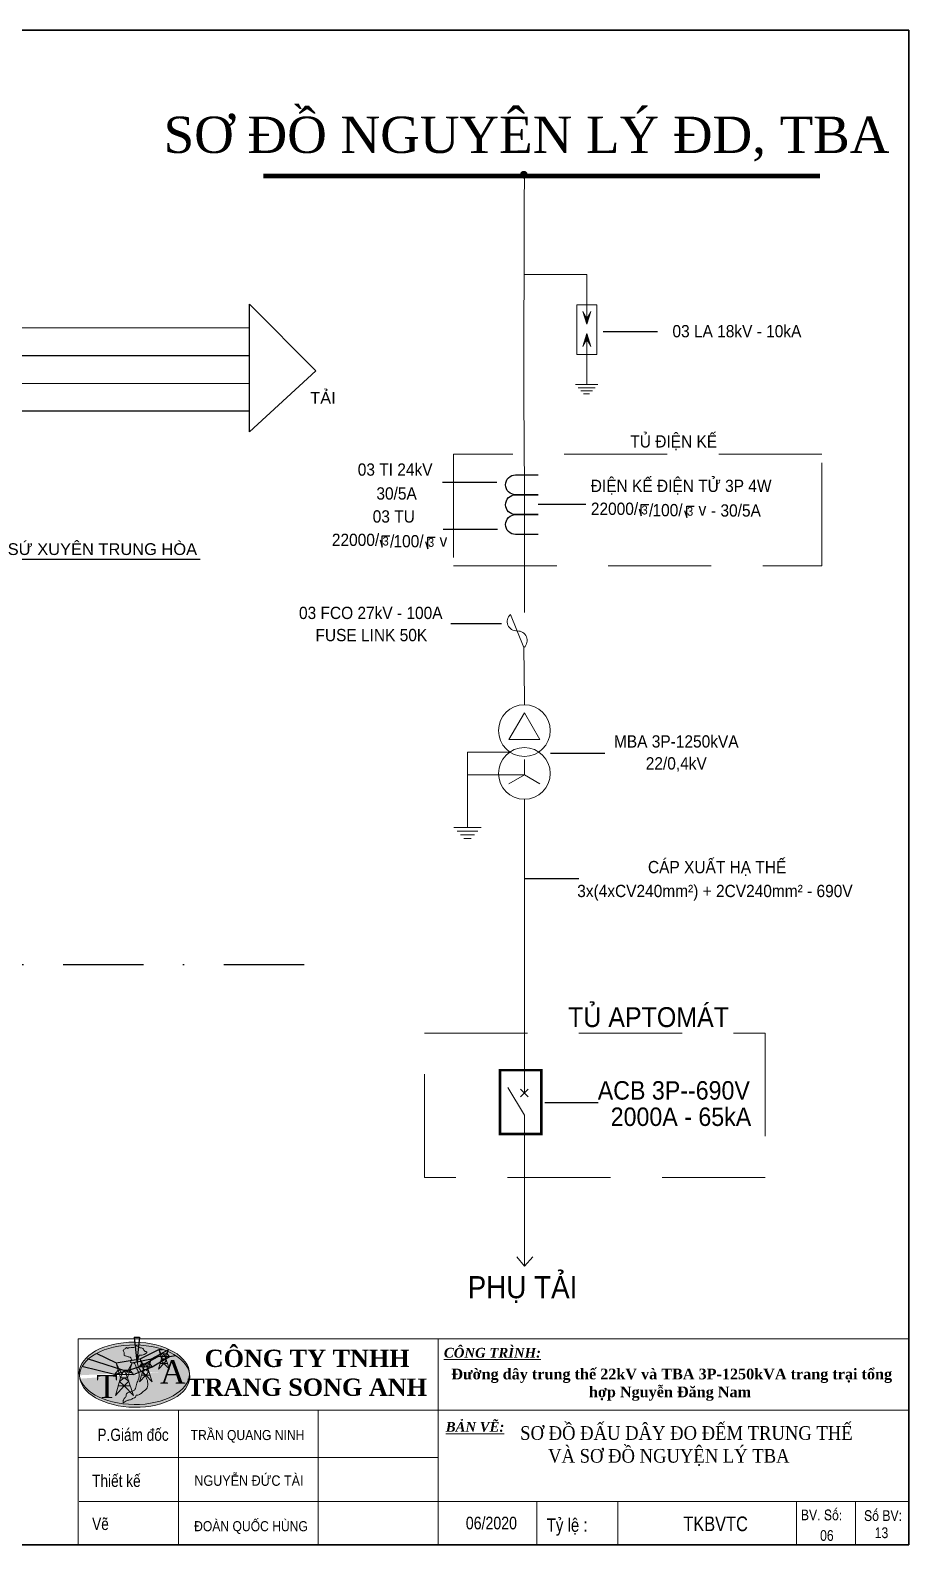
# Model space of a CAD drawing. Header units: millimetres. Extents: x 330554 to 656471, y 11007 to 130943.
# Drawn here: x 440439 to 446934, y 91250 to 102449 of the extents above; entities that cross this region are included whole.
import ezdxf
from ezdxf.enums import TextEntityAlignment as Align

# ---------------------------------------------------------------- set-up
doc = ezdxf.new("R2010")
doc.units = ezdxf.units.MM
doc.header["$LTSCALE"] = 6
doc.linetypes.add('DASHDOTX2', pattern=[50.8, 25.4, -12.7, 0, -12.7])
doc.linetypes.add('DASHED', pattern=[19.05, 12.7, -6.35])
for name, color, linetype, lineweight in [('Co ban', 3, 'Continuous', 13), ('D-TRU BTLT', 1, 'Continuous', 13), ('Duong day', 5, 'Continuous', 30), ('Duongcoban', 4, 'Continuous', 30), ('HTDLXDM', 220, 'Continuous', 30), ('Khung', 7, 'Continuous', 20), ('Khung ten', 7, 'Continuous', 20), ('Net dam', 1, 'Continuous', 18), ('netlonkhungten', 32, 'Continuous', 35), ('Text', 7, 'Continuous', 13)]:
    doc.layers.add(name, color=color, linetype=linetype, lineweight=lineweight)
doc.layers.add('KHUNGTEN', color=30, linetype='Continuous')
doc.styles.add('ktenBCKT_6o$0$VN', font='arial.ttf')
doc.styles.get("Standard").update_dxf_attribs({"font": 'VHELVCN.TTF', "height": 120})
doc.styles.add('Standard_1', font='VHELVEN.TTF')
doc.styles.add('Times New Roman', font='times.ttf')
doc.styles.add('VN', font='VHELVEN.TTF')
doc.styles.add('VNI-HELVE', font='VHELVEN.TTF', dxfattribs={"width": 0.9})
doc.styles.add('Vni-helvecondense', font='VHELVCN.TTF')
doc.styles.add('VNI-Time', font='VTIMESN.TTF', dxfattribs={"width": 0.9})
doc.dimstyles.new('D10', dxfattribs={"dimtxt": 15, "dimasz": 15, "dimexe": 5, "dimexo": 10, "dimgap": 5, "dimtad": 1, "dimtoh": 1, "dimdec": 0, "dimdsep": 46, "dimtxsty": 'VNI-HELVE', "dimcen": 250, "dimclrd": 256, "dimclre": 256, "dimclrt": 7, "dimadec": 0, "dimazin": 0, "dimtfac": 1, "dimtdec": 0, "dimtmove": 0, "dimatfit": 1, "dimfxl": 1, "dimtolj": 1, "dimtzin": 0, "dimlwd": -1, "dimlwe": -1, "dimarcsym": 0})

# ---------------------------------------------------------------- blocks, each defined once
blk = doc.blocks.new('COTLOGO')
at = {"layer": 'Khung'}
for p, q in [((31212.1, 146981.8), (31220.3, 146966)), ((31216.6, 146966), (31212.1, 146981.8)), ((31238.4, 146966.1), (31246.5, 146981.8)), ((31246.5, 146981.8), (31242.1, 146966.5)), ((31246.5, 146981.8), (31242.1, 146966.5)), ((31209, 146956.8), (31216.6, 146966)), ((31219.3, 146956.8), (31209, 146956.8)), ((31221.5, 146949), (31210.6, 146911.5)), ((31220.3, 146966), (31216.6, 146966)), ((31219.3, 146956.8), (31216.6, 146966)), ((31225, 146956.8), (31219.3, 146956.8)), ((31221.5, 146949), (31219.3, 146956.8)), ((31229.3, 146949), (31219.3, 146941.7)), ((31220.3, 146966), (31238.6, 146966.4)), ((31220.3, 146966), (31225, 146956.8)), ((31229.3, 146966.2), (31221.5, 146949)), ((31237.1, 146949), (31221.5, 146949)), ((31225, 146956.8), (31233.6, 146956.8)), ((31237.1, 146949), (31229.3, 146966.2)), ((31239.4, 146942.1), (31229.3, 146949)), ((31233.6, 146956.8), (31238.4, 146966.1)), ((31233.6, 146956.8), (31239.3, 146956.8)), ((31239.3, 146956.8), (31237.1, 146949)), ((31249.6, 146911.5), (31237.1, 146949)), ((31238.6, 146966.4), (31242.1, 146966.5)), ((31242.1, 146966.5), (31239.3, 146956.8)), ((31249.6, 146956.8), (31239.3, 146956.8)), ((31242.1, 146966.5), (31249.6, 146956.8)), ((31210.6, 146911.5), (31229.7, 146931.8)), ((31216.5, 146931.8), (31242.8, 146931.8)), ((31219.3, 146941.7), (31229.7, 146931.8)), ((31229.7, 146931.8), (31239.4, 146942.1)), ((31229.7, 146931.8), (31249.6, 146911.5))]:
    blk.add_line(p, q, dxfattribs=at)
blk.add_lwpolyline([(31237.1, 146949), (31229.3, 146966.2), (31221.5, 146949)], dxfattribs=at)
blk = doc.blocks.new('LOGOTRANGSONGANH')
at = {"layer": 'Duongcoban'}
h = blk.add_hatch(color=2, dxfattribs=at)
edge = h.paths.add_edge_path()
edge.add_ellipse((31308, 148604), major_axis=(-401, 4), ratio=0.565575, start_angle=-176.7666, end_angle=8.2691)
edge.add_line((30909, 148590), (30910, 148590))
edge.add_ellipse((31311, 148584), major_axis=(-401, 4), ratio=0.565575, start_angle=235.144, end_angle=359.6225, ccw=False)
edge.add_line((31542, 148768), (31555, 148775))
edge.add_line((31555, 148775), (31557, 148777))
edge.add_line((31557, 148777), (31553, 148763))
edge.add_ellipse((31311, 148584), major_axis=(-401, 4), ratio=0.565575, start_angle=188.2691, end_angle=233.3208, ccw=False)
at = {"layer": 'Khung ten'}
h = blk.add_hatch(color=256, dxfattribs=at)
edge = h.paths.add_edge_path()
edge.add_ellipse((31311, 148584), major_axis=(-401, 4), ratio=0.565575, start_angle=188.2691, end_angle=359.6225, ccw=False)
edge.add_ellipse((31308, 148604), major_axis=(-401, 4), ratio=0.565575, start_angle=-176.7666, end_angle=8.2691)
edge.add_line((30909, 148590), (30910, 148590))
h = blk.add_hatch(color=256, dxfattribs=at)
edge = h.paths.add_edge_path()
edge.add_ellipse((31308, 148604), major_axis=(-401, 4), ratio=0.565575, start_angle=8.2691, end_angle=183.2334, ccw=False)
edge.add_ellipse((31311, 148584), major_axis=(-401, 4), ratio=0.565575, start_angle=3.2334, end_angle=188.2691)
h = blk.add_hatch(color=256, dxfattribs=at)
edge = h.paths.add_edge_path()
edge.add_ellipse((31308, 148604), major_axis=(-401, 4), ratio=0.565575, start_angle=8.2691, end_angle=183.2334, ccw=False)
edge.add_ellipse((31311, 148584), major_axis=(-401, 4), ratio=0.565575, start_angle=3.2334, end_angle=188.2691)
at = {"layer": 'Text'}
h = blk.add_hatch(color=256, dxfattribs=at)
h.set_gradient(color1=(0, 0, 255), one_color=1, tint=1)
edge = h.paths.add_edge_path()
edge.add_ellipse((31308, 148604), major_axis=(-401, 4), ratio=0.565575, start_angle=-176.7666, end_angle=8.2691)
edge.add_line((30909, 148590), (30910, 148590))
edge.add_ellipse((31311, 148584), major_axis=(-401, 4), ratio=0.565575, start_angle=235.144, end_angle=359.6225, ccw=False)
edge.add_line((31542, 148768), (31555, 148775))
edge.add_line((31555, 148775), (31557, 148777))
edge.add_line((31557, 148777), (31553, 148763))
edge.add_ellipse((31311, 148584), major_axis=(-401, 4), ratio=0.565575, start_angle=188.2691, end_angle=233.3208, ccw=False)
edge = h.paths.add_edge_path()
edge.add_ellipse((31311, 148584), major_axis=(-401, 4), ratio=0.565575, start_angle=3.2334, end_angle=188.2691)
edge.add_ellipse((31308, 148604), major_axis=(-401, 4), ratio=0.565575, start_angle=8.2691, end_angle=183.2334, ccw=False)
h = blk.add_hatch(color=256, dxfattribs=at)
edge = h.paths.add_edge_path()
edge.add_spline(control_points=[(31280, 148791), (31283, 148792), (31295, 148793), (31313, 148791), (31323, 148811), (31337, 148796), (31351, 148787), (31372, 148791), (31375, 148771), (31386, 148763), (31413, 148762), (31371, 148729), (31344, 148742), (31333, 148703), (31327, 148671), (31343, 148639), (31359, 148619), (31378, 148602), (31396, 148575), (31408, 148541), (31408, 148496), (31375, 148475), (31353, 148453), (31335, 148442), (31319, 148447), (31321, 148427), (31299, 148425), (31285, 148414), (31274, 148411), (31265, 148408), (31255, 148408), (31244, 148401), (31237, 148394), (31223, 148387), (31227, 148398), (31225, 148405), (31230, 148410), (31232, 148422), (31250, 148432), (31247, 148458), (31271, 148468), (31291, 148473), (31321, 148487), (31320, 148524), (31342, 148559), (31349, 148603), (31326, 148635), (31317, 148659), (31308, 148685), (31270, 148679), (31288, 148697), (31288, 148710), (31281, 148722), (31266, 148721), (31255, 148731), (31228, 148731), (31240, 148754), (31223, 148768), (31235, 148782), (31244, 148785), (31248, 148791), (31257, 148793), (31258, 148783), (31263, 148790), (31271, 148791), (31277, 148791), (31280, 148791)], knot_values=[0, 0, 0, 0, 10.773567, 36.453253, 45.467944, 66.304528, 75.394476, 97.72162, 113.438285, 125.691122, 137.561709, 178.241766, 199.70113, 215.454863, 279.050772, 301.404412, 320.192795, 354.292474, 377.700084, 416.933464, 461.046809, 499.368775, 526.36929, 553.493597, 559.326846, 568.25424, 596.840814, 609.577735, 620.601304, 630.959304, 638.68193, 649.840298, 667.688051, 673.556752, 684.49326, 689.149317, 694.14707, 702.739777, 724.96225, 747.389868, 765.56329, 794.088827, 815.415753, 854.767285, 890.123291, 942.363889, 973.99518, 1003.178887, 1022.105113, 1049.27204, 1062.832724, 1076.02929, 1089.833819, 1096.09008, 1116.705884, 1137.436129, 1150.673139, 1174.702872, 1185.098835, 1197.262798, 1201.670622, 1209.468078, 1215.08546, 1219.532908, 1227.492771, 1237.449043, 1237.449043, 1237.449043, 1237.449043], degree=3, periodic=0)
at = {"color": 7}
blk.add_line((31488, 148777), (31513, 148779), dxfattribs=at)
at = {"layer": 'Duongcoban', "color": 2}
for p, q in [((31300, 148602), (30967, 148710)), ((31174, 148681), (31038, 148746)), ((31175, 148681), (31350, 148710)), ((31291, 148681), (31432, 148710)), ((31343, 148651), (31481, 148726)), ((31350, 148710), (31487, 148777)), ((31432, 148710), (31555, 148775)), ((31439, 148651), (31563, 148726)), ((31563, 148726), (31608, 148733)), ((31164, 148597), (30927, 148655)), ((31164, 148597), (31343, 148651)), ((31301, 148597), (31439, 148651))]:
    blk.add_line(p, q, dxfattribs=at)
at = {"layer": 'Text', "extrusion": (0, 0, -1)}
for centre in [(31308, 148604), (31311, 148584)]:
    blk.add_ellipse(centre, major_axis=(-401, 4), ratio=0.565575, dxfattribs=at)
at = {"layer": 'Text'}
blk.add_spline([(31280, 148791), (31291, 148792), (31316, 148798), (31322, 148805), (31340, 148795), (31348, 148790), (31370, 148786), (31377, 148772), (31387, 148764), (31398, 148762), (31366, 148737), (31345, 148736), (31338, 148722), (31335, 148658), (31345, 148638), (31356, 148623), (31379, 148598), (31392, 148579), (31405, 148542), (31401, 148498), (31373, 148472), (31352, 148454), (31327, 148445), (31321, 148445), (31319, 148437), (31295, 148421), (31284, 148414), (31274, 148411), (31264, 148409), (31256, 148407), (31246, 148402), (31232, 148391), (31227, 148389), (31226, 148400), (31226, 148405), (31229, 148409), (31232, 148417), (31246, 148434), (31251, 148456), (31267, 148466), (31294, 148475), (31312, 148486), (31323, 148524), (31337, 148556), (31341, 148608), (31327, 148636), (31316, 148663), (31305, 148679), (31279, 148685), (31286, 148697), (31286, 148710), (31278, 148721), (31272, 148722), (31252, 148729), (31233, 148736), (31235, 148749), (31228, 148772), (31235, 148780), (31245, 148787), (31248, 148790), (31256, 148790), (31259, 148786), (31262, 148788), (31270, 148791), (31280, 148791)], degree=3, dxfattribs=at)
at = {"layer": 'Duongcoban', "color": 2}
for p, xscale, yscale, zscale in [((-42498, -199049), 2.366000000001804, 2.36600000000908, 2.366000000000713), ((-31811, -149302), 2.028000000002066, 2.028000000005704, 2.028000000000612), ((-74322, -348117), 3.380000000001019, 3.380000000004657, 3.380000000001019)]:
    blk.add_blockref('COTLOGO', p, dxfattribs=dict(at, xscale=xscale, yscale=yscale, zscale=zscale))
at = {"layer": 'Text', "char_height": 169, "width": 2273.21, "attachment_point": 1}
for s, insert in [('{\\fTimes New Roman|b0|i0|c0|p18;A}', (31496, 148699)), ('{\\fTimes New Roman|b0|i0|c0|p18;T}', (31031, 148593))]:
    blk.add_mtext(s, dxfattribs=dict(at, insert=insert))
blk = doc.blocks.new('FCO 1')
at = {"color": 0}
blk.add_lwpolyline([(0, 0, 0.707499), (0.8, 0.8, -0.707499), (1.6, 1.6, -5.301682)], format="xyb", dxfattribs=at)
blk.add_lwpolyline([(0, 0), (1.6, 1.6)], dxfattribs=at)
blk = doc.blocks.new('GR')
at = {"color": 7}
for p, q in [((446704.32475, 100318.9107), (446705.63311, 101528.86849)), ((446705.63311, 101528.86849), (447335.10892, 100898.68283)), ((447335.10892, 100898.68283), (446704.32475, 100318.9107))]:
    blk.add_line(p, q, dxfattribs=at)
at = {"color": 2, "linetype": 'ByBlock'}
blk.add_line((439078.55807, 101315.23556), (446705.39318, 101306.98851), dxfattribs=at)
at = {"color": 3, "linetype": 'ByBlock'}
blk.add_line((439743.09919, 101047.27281), (446705.10723, 101042.53933), dxfattribs=at)
at = {"color": 1, "linetype": 'ByBlock'}
blk.add_line((440409.4236, 100783.09755), (446704.82127, 100778.09014), dxfattribs=at)
at = {"color": 0, "linetype": 'ByBlock'}
blk.add_line((437729.97091, 100519.17699), (446704.54131, 100519.17699), dxfattribs=at)
at = {"color": 140}
blk.add_line((446236.31322, 99110.37845), (444339.07039, 99110.37845), dxfattribs=at)
at = {"color": 140, "linetype": 'DASHDOTX2', "ltscale": 5}
blk.add_line((438840.29484, 95268.83258), (447323.18661, 95268.83258), dxfattribs=at)
at = {"char_height": 111.5703085, "attachment_point": 2, "style": 'Standard_1'}
for s, insert, width in [('T{\\fArial|b0|i0|c0|p34;ẢI}', (447401.02251, 100697.04778), 337.8548825), ('SÖÙ XUYEÂN TRUNG HOØA', (445310.16027, 99263.76669), 1930.0960039)]:
    blk.add_mtext(s, dxfattribs=dict(at, insert=insert, width=width))

msp = doc.modelspace()

# ---------------------------------------------------------------- hatches: boundary and pattern name
at = {"layer": 'Co ban'}
h = msp.add_hatch(color=256, dxfattribs=at)
h.paths.add_polyline_path([(444523.297, 100369.96), (444553.44, 100274.782), (444553.44, 100317.371)])
h.paths.add_polyline_path([(444583.582, 100369.96), (444553.44, 100317.371), (444553.44, 100274.782)])
h = msp.add_hatch(color=256, dxfattribs=at)
h.paths.add_polyline_path([(444523.297, 100110.057), (444553.44, 100205.235), (444553.44, 100162.646)])
h.paths.add_polyline_path([(444583.582, 100110.057), (444553.44, 100162.646), (444553.44, 100205.235)])

# ---------------------------------------------------------------- linework, layer by layer
at = {"color": 0}
for points in [[(444194.171, 99014.083), (444026.939, 99014.083, -1), (444026.939, 99161.128), (444194.171, 99161.128)], [(444194.171, 98867.038), (444026.939, 98867.038, -1), (444026.939, 99014.083), (444194.171, 99014.083)], [(444194.171, 98719.992), (444026.939, 98719.992, -1), (444026.939, 98867.038), (444194.171, 98867.038)]]:
    msp.add_lwpolyline(points, format="xyb", dxfattribs=at)
for points in [[(444940.279, 98909.242), (444955.46, 98857.062), (444955.46, 98941.128), (445011.408, 98941.128)], [(445276.997, 98897.251), (445292.178, 98845.071), (445292.178, 98929.137), (445348.126, 98929.137)], [(443025.247, 98679.534), (443040.428, 98627.355), (443040.428, 98711.42), (443096.376, 98711.42)], [(443361.964, 98667.543), (443377.145, 98615.364), (443377.145, 98699.429), (443433.094, 98699.429)]]:
    msp.add_lwpolyline(points)
at = {"layer": 'Co ban', "const_width": 36.38}
msp.add_lwpolyline([(444098.272, 101380.603, -1), (444077.808, 101380.603, -1)], format="xyb", close=True, dxfattribs=at)
at = {"layer": 'Co ban'}
for points in [[(444553.44, 100274.782), (444523.297, 100369.96)], [(444553.44, 100274.782), (444523.297, 100369.96), (444553.44, 100317.371)], [(444553.44, 100274.782), (444583.582, 100369.96)], [(444553.44, 100274.782), (444583.582, 100369.96), (444553.44, 100317.371)], [(444553.44, 100205.235), (444523.297, 100110.057)], [(444553.44, 100205.235), (444523.297, 100110.057), (444553.44, 100162.646)], [(444553.44, 100205.235), (444583.582, 100110.057)], [(444553.44, 100205.235), (444583.582, 100110.057), (444553.44, 100162.646)], [(444468.953, 99828.478), (444468.953, 99828.478), (444636.232, 99828.49)], [(444489.462, 99805.741), (444615.721, 99805.751)], [(444509.972, 99783.005), (444595.21, 99783.012)], [(444530.481, 99760.269), (444574.699, 99760.272)], [(443571.417, 96554.553), (443571.417, 96554.553), (443772.152, 96554.568)], [(443596.028, 96527.269), (443747.539, 96527.281)], [(443620.639, 96499.986), (443722.926, 96499.994)], [(443645.251, 96472.702), (443698.313, 96472.706)]]:
    msp.add_lwpolyline(points, dxfattribs=at)
at = {"layer": 'Duong day', "color": 7, "lineweight": -2}
for p, q in [((441205.56, 92783.979), (441226.178, 92604.863)), ((441205.56, 92783.979), (441246.796, 92783.979)), ((441246.796, 92783.979), (441226.178, 92604.863))]:
    msp.add_line(p, q, dxfattribs=at)
at = {"layer": 'Duong day', "const_width": 36.38}
msp.add_lwpolyline([(442162.359, 101371.225), (446278.557, 101371.225)], dxfattribs=at)
at = {"layer": 'Khung', "linetype": 'DASHED', "ltscale": 10}
for points in [[(443568.862, 98487.845), (446291.516, 98487.845), (446291.516, 99313.099), (443568.862, 99313.099)], [(443352.638, 95032.879), (445872.252, 95032.879), (445872.252, 93966.478), (443352.638, 93966.478)]]:
    msp.add_lwpolyline(points, close=True, dxfattribs=at)
at = {"layer": 'Khung'}
for points in [[(446934.015, 91249.963), (446934.015, 92773.121), (440792.661, 92773.121), (440792.661, 91249.963)], [(441721.323, 92773.121), (446934.015, 92773.121)], [(443455.174, 92773.121), (443455.174, 91249.963)], [(440792.661, 92243.649), (446934.015, 92243.649)], [(441534.241, 91249.963), (441534.241, 92243.649)], [(442567.769, 91249.963), (442567.769, 92243.649)], [(440792.661, 91894.379), (443455.174, 91894.379)], [(440800.365, 91568.512), (446934.015, 91568.512)], [(444184.875, 91568.512), (444184.875, 91249.963)], [(444784.11, 91568.512), (444784.11, 91249.963)], [(446105.322, 91568.512), (446105.322, 91249.963)], [(446539.525, 91568.512), (446539.525, 91249.963)], [(440792.661, 91249.963), (446934.015, 91249.963)]]:
    msp.add_lwpolyline(points, dxfattribs=at)
at = {"layer": 'Net dam'}
for points in [[(444092.131, 101371.225), (444091.323, 101172.467)], [(444091.323, 101172.467), (444087.075, 99735.892)], [(444553.44, 100643.735), (444089.759, 100643.735)], [(444553.44, 100274.782), (444553.44, 100643.735)], [(444553.44, 100205.235), (444553.44, 99828.484)], [(444087.075, 99735.892), (444092.985, 99053.864)], [(444092.985, 99053.864), (444092.468, 98142.741)], [(444089.275, 97885.079), (444092.106, 97504.114)], [(444092.106, 97504.114), (444092.072, 97461.125)], [(443985.212, 97111.574), (443671.784, 97111.574), (443671.784, 96554.56)], [(444092.072, 96942.394), (444092.072, 97056.734)], [(444092.072, 96942.394), (443671.784, 96942.394)], [(444092.072, 96942.394), (443977.406, 96876.192)], [(444092.072, 96942.394), (444206.738, 96876.192)], [(444092.072, 96762.023), (444092.072, 94590.294)], [(443970.539, 94631.494), (444092.072, 94426.905), (444092.072, 93309.882)], [(444120.28, 94562.086), (444063.864, 94618.502)], [(444063.864, 94562.086), (444120.28, 94618.502)], [(444037.221, 93378.682), (444092.072, 93309.882), (444154.584, 93379.419)]]:
    msp.add_lwpolyline(points, dxfattribs=at)
for points in [[(444479.713, 100052.234), (444627.166, 100052.234), (444627.166, 100417.779), (444479.713, 100417.779)], [(443977.406, 97203.814), (444206.738, 97203.814), (444092.072, 97402.42)]]:
    msp.add_lwpolyline(points, close=True, dxfattribs=at)
at = {"layer": 'Net dam', "const_width": 18.19}
msp.add_lwpolyline([(443912.166, 94287.417), (444217.482, 94287.417), (444217.482, 94759.703), (443912.166, 94759.703)], close=True, dxfattribs=at)
at = {"layer": 'Net dam'}
for centre in [(444092.072, 97270.016), (444092.072, 96953.132)]:
    msp.add_circle(centre, 191.11, dxfattribs=at)
at = {"layer": 'netlonkhungten'}
msp.add_lwpolyline([(431474.617, 102448.6), (446934.015, 102448.6), (446934.015, 91249.963), (431474.617, 91249.963)], close=True, dxfattribs=at)

# ---------------------------------------------------------------- block references
at = {"color": 0, "xscale": 1.015975749942299, "yscale": 1.015975751699443, "zscale": 1.015975751113749}
msp.add_blockref('LOGOTRANGSONGANH', (409399.666, -58461.146), dxfattribs=at)
at = {"layer": 'D-TRU BTLT', "xscale": 116.4175441885665, "yscale": 116.4175441920124, "zscale": 116.417544192, "rotation": 67.44804104061777}
msp.add_blockref('FCO 1', (444089.275, 97885.079), dxfattribs=at)
at = {"layer": 'KHUNGTEN', "xscale": 0.7799999999988358, "yscale": 0.7799999999988358, "zscale": 0.78}
msp.add_blockref('GR', (93629.745, 21229.756), dxfattribs=at)

# ---------------------------------------------------------------- texts
at = {"layer": 'HTDLXDM', "insert": (444061.095, 92126.683), "char_height": 101.25, "width": 3094.62342, "attachment_point": 1, "style": 'VNI-Time'}
msp.add_mtext('{\\fTimes New Roman|b0|i0|c0|p18;SƠ ĐỒ ĐẤU DÂY ĐO ĐẾM TRUNG THẾ\\P      VÀ SƠ ĐỒ NGUYỆN LÝ TBA }', dxfattribs=at)
at = {"layer": 'Khung ten', "color": 4, "insert": (445168.787, 92432.875), "char_height": 64.506169, "width": 3278.85077, "attachment_point": 5, "style": 'VN'}
msp.add_mtext(' {\\fTimes New Roman|b1|i0|c0|p18;\\H1.227x;Đường dây trung thế 22kV và TBA 3P-1250kVA trang trại tổng hợp Nguyễn Đăng Nam}', dxfattribs=at)
at = {"layer": 'Text'}
for s, height, style, p in [('SƠ ÐỒ NGUYÊN LÝ ĐD, TBA ', 268.73856, 'Times New Roman', (444158.865, 101541.626)), ('06', 78.7471, 'Vni-helvecondense', (446328.87, 91278.823)), ('13', 78.7471, 'Vni-helvecondense', (446732.567, 91298.895))]:
    msp.add_text(s, height=height, dxfattribs=dict(at, style=style)).set_placement(p, align=Align.CENTER)
at = {"layer": 'Text', "width": 0.9}
for s, height, style, p in [('03 LA 18kV - 10kA', 90.95121, 'VNI-HELVE', (445663.818, 100178.061)), ('TUÛ ÑIEÄN KEÁ', 90.95121, 'VNI-HELVE', (445196.454, 99363.19)), ('03 TI 24kV', 90.9512, 'VNI-HELVE', (443136.45, 99154.892)), ('ÑIEÄN KEÁ ÑIEÄN TÖÛ 3P 4W', 90.95121, 'VNI-HELVE', (445251.3, 99034.484)), ('30/5A', 90.9512, 'VNI-HELVE', (443147.231, 98978.158)), ('03 TU ', 90.9512, 'VNI-HELVE', (443142.138, 98808.215)), ('22000/', 90.9512, 'VNI-HELVE', (444758.6, 98864.911)), ('3', 65.485, 'VNI-HELVE', (444981.132, 98868.364)), ('/', 90.951, 'VNI-HELVE', (445029.421, 98854.494)), ('  100/', 90.9512, 'VNI-HELVE', (445118.81, 98854.897)), ('3', 65.485, 'VNI-HELVE', (445317.128, 98858.681)), ('v', 90.951, 'VNI-HELVE', (445408.55, 98859.847)), (' - 30/5A', 90.9512, 'VNI-HELVE', (445640.602, 98852.245)), ('22000/', 90.9512, 'VNI-HELVE', (442843.568, 98635.204)), ('3', 65.485, 'VNI-HELVE', (443066.1, 98638.656)), ('/', 90.951, 'VNI-HELVE', (443114.389, 98624.787)), ('  100/', 90.9512, 'VNI-HELVE', (443203.778, 98625.19)), ('3', 65.485, 'VNI-HELVE', (443402.096, 98628.973)), ('v', 90.951, 'VNI-HELVE', (443493.518, 98630.139)), ('03 FCO 27kV - 100A', 90.95121, 'VNI-HELVE', (442956.207, 98094.955)), ('FUSE LINK 50K', 90.95121, 'VNI-HELVE', (442960.539, 97931.025)), ('MBA 3P-1250kVA', 90.95121, 'VNI-HELVE', (445215.274, 97144.428)), ('22/0,4kV', 90.9512, 'VNI-HELVE', (445215.274, 96982.319)), ('CAÙP XUAÁT HAÏ THEÁ', 90.95121, 'VNI-HELVE', (445517.354, 96215.367)), ('3x(4xCV240mm²) + 2CV240mm² - 690V', 90.95121, 'VNI-HELVE', (445501.1, 96038.633)), ('TUÛ APTOMAÙT', 146.9226, 'VNI-HELVE', (445010.112, 95077.782)), ('ACB 3P--690V ', 136.42681, 'VNI-HELVE', (445220.966, 94541.271)), (' 2000A - 65kA', 136.42681, 'VNI-HELVE', (445226.144, 94346.418)), ('PHUÏ TAÛI', 163.5876, 'VNI-HELVE', (444078.154, 93072.598)), ('TRAÀN QUANG NINH', 74.4225, 'VNI-Time', (442045.112, 92023.814)), ('NGUYEÃN ÑÖÙC TAØI', 77.20454, 'VNI-Time', (442055.478, 91685.362)), ('ÑOAØN QUOÁC HUØNG', 74.4225, 'VNI-Time', (442070.701, 91349.824))]:
    msp.add_text(s, height=height, dxfattribs=dict(at, style=style)).set_placement(p, align=Align.CENTER)
at = {"layer": 'Text', "style": 'Vni-helvecondense'}
for s, p in [('BV. Soá: ', (446136.709, 91430.864)), (' Soá BV: ', (446579.024, 91425.938))]:
    msp.add_text(s, height=78.7471, dxfattribs=at).set_placement(p)
at = {"layer": 'Text'}
for s, insert, char_height, width, attachment_point, style in [('{\\fTimes New Roman|b1|i0|c0|p18;CÔNG TY TNHH\\PTRANG SONG ANH}', (442485.698, 92692.208), 128.01998, 2246.75074, 2, 'VN'), ('{\\fTimes New Roman|b1|i1|c0|p18;\\LCÔNG TRÌNH: }', (443856.068, 92668.747), 72.18822, 3151.03846, 5, 'ktenBCKT_6o$0$VN'), ('{\\fTimes New Roman|b1|i1|c0|p18;\\LBẢN VẼ: }', (443727.118, 92120.773), 72.18822, 3151.03846, 5, 'ktenBCKT_6o$0$VN'), ('{\\fArial|b0|i0|c0|p34;\\W0.8;P.\\fArial|b0|i0|c238|p34;G\\fArial|b0|i0|c0|p34;iám\\fArial|b0|i0|c238|p34; đ\\fArial|b0|i0|c0|p34;ốc}', (440935.243, 92062.418), 90.235273, 1006.85482, 4, 'VN'), ('{\\fArial|b0|i0|c238|p34;\\W0.8;Thi\\fArial|b0|i0|c0|p34;ết kế }', (440895.923, 91721.713), 90.23527, 1006.85482, 4, 'VN'), ('{\\fArial|b0|i0|c0|p34;\\W0.8;Vẽ}', (440895.923, 91403.163), 90.23527, 1006.85482, 4, 'VN'), ('{\\W0.8; 06\\fArial|b0|i0|c238|p34;/20\\fArial|b0|i0|c0|p34;20}', (443630.061, 91409.683), 93.60843, 600.58898, 4, 'VN'), ('{\\fArial|b0|i0|c238|p34;\\W0.8;T\\fArial|b0|i0|c0|p34;ỷ lệ : }', (444257.329, 91380.295), 99.2588, 1107.5403, 4, 'VN'), ('{\\W0.8;TKBVTC}', (445267.321, 91403.516), 108.28233, 1006.85482, 4, 'VN')]:
    msp.add_mtext(s, dxfattribs=dict(at, insert=insert, char_height=char_height, width=width, attachment_point=attachment_point, style=style))

# ---------------------------------------------------------------- leaders
for points in [[(444675.006, 100220.741), (445077.111, 100220.741)], [(443888.843, 99104.483), (443486.738, 99104.483)], [(444195.233, 98944.355), (444545.647, 98944.355)], [(443894.532, 98757.807), (443492.427, 98757.807)], [(443922.377, 98059.39), (443549.332, 98059.39)], [(444285.091, 97103.746), (444687.196, 97103.746)], [(444092.989, 96175.661), (444495.094, 96175.661)], [(444244.358, 94519.194), (444636.824, 94519.194)]]:
    msp.add_leader(points, dimstyle='D10')

doc.saveas('drawing.dxf')
